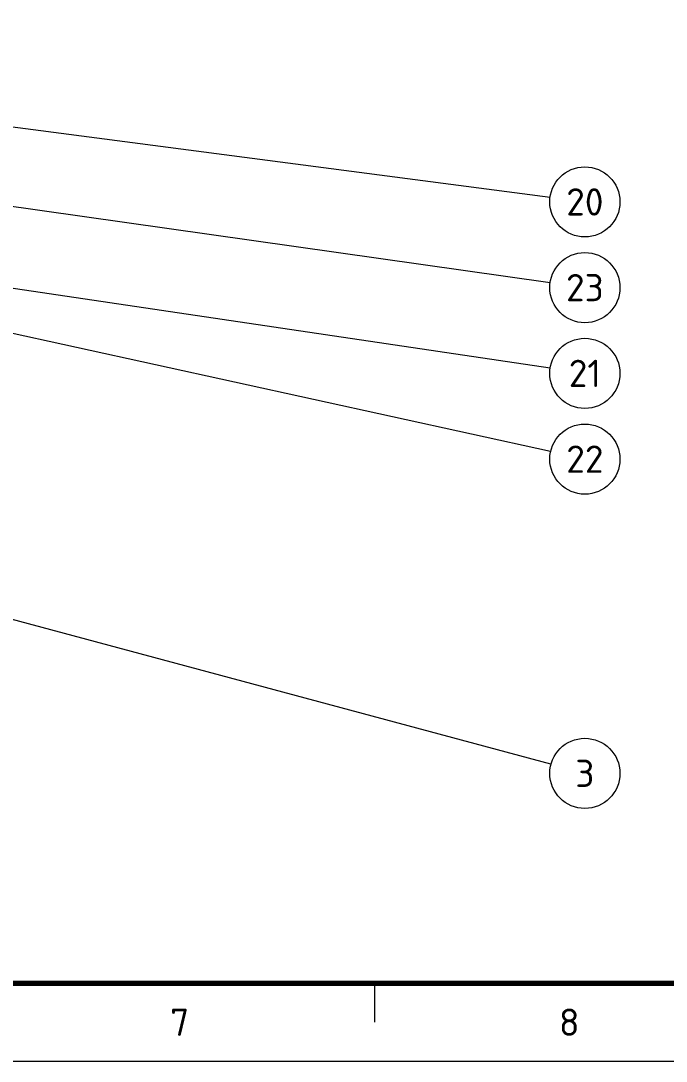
# Model space of a CAD drawing. Header units: millimetres. Extents: x 0 to 594, y 0 to 420.
# Drawn here: x 301.6 to 384.4, y 0 to 133.5 of the extents above; entities that cross this region are included whole.
import ezdxf
from ezdxf.enums import TextEntityAlignment as Align

# ---------------------------------------------------------------- set-up
doc = ezdxf.new("R2010")
doc.units = ezdxf.units.MM
for name, color, linetype, lineweight in [('06-TEXTO', 7, 'CONTINUOUS', 25), ('07-RECUADRO', 7, 'CONTINUOUS', 70), ('08-FINA', 5, 'CONTINUOUS', 18)]:
    doc.layers.add(name, color=color, linetype=linetype, lineweight=lineweight)
doc.styles.add('ISO3098', font='isocpeur.ttf')

msp = doc.modelspace()

# ---------------------------------------------------------------- linework, layer by layer
at = {"layer": '07-RECUADRO'}
msp.add_lwpolyline([(25, 10), (584, 10), (584, 410), (25, 410)], close=True, dxfattribs=at)
at = {"layer": '08-FINA'}
for p, q in [((369.54, 110.83), (249.53, 126.52)), ((369.54, 99.88), (206.54, 122.95)), ((369.55, 88.91), (222.74, 110.67)), ((369.6, 78.21), (242.47, 106.11)), ((369.65, 38.09), (266.56, 65.79)), ((347, 10), (347, 5))]:
    msp.add_line(p, q, dxfattribs=at)
msp.add_lwpolyline([(0, 0), (594, 0), (594, 420), (0, 420)], close=True, dxfattribs=at)
for centre in [(374, 110.25), (374, 99.25), (374, 88.25), (374, 77.25), (374, 36.93)]:
    msp.add_circle(centre, 4.5, dxfattribs=at)

# ---------------------------------------------------------------- texts
at = {"layer": '06-TEXTO', "style": 'ISO3098'}
for s, p in [('20', (374, 110.25)), ('23', (374, 99.25)), ('21', (374, 88.25)), ('22', (374, 77.25)), ('3', (374, 36.93)), ('7', (322, 5)), ('8', (372, 5))]:
    msp.add_text(s, height=3.5, dxfattribs=at).set_placement(p, align=Align.MIDDLE_CENTER)

doc.saveas('drawing.dxf')
